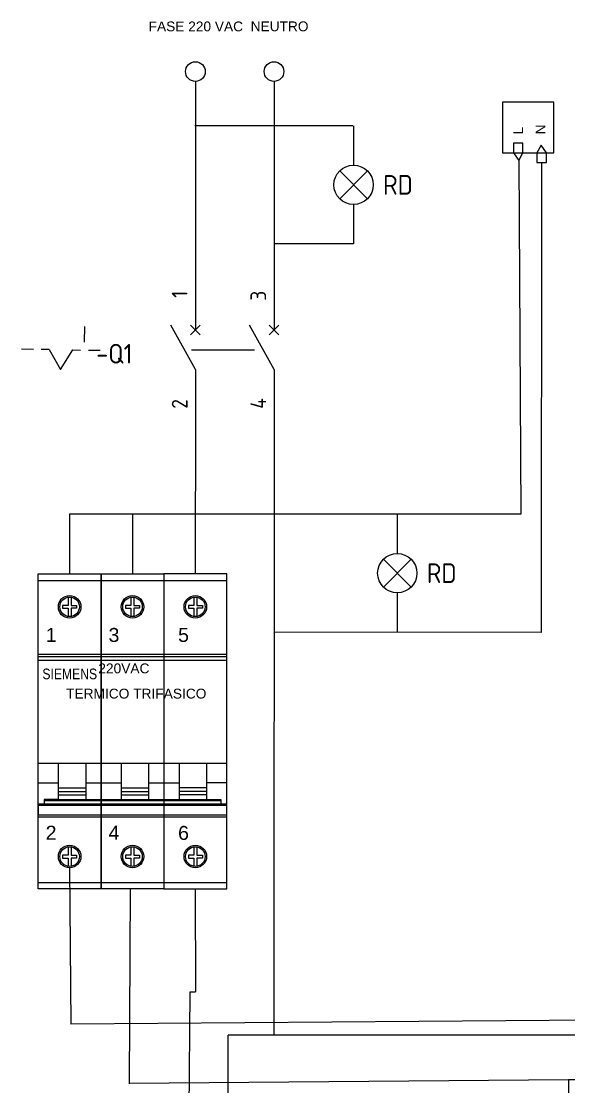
# Model space of a CAD drawing. Header units: inches. Extents: x 106 to 3517, y 102 to 1557.
# Drawn here: x 1345.4 to 1484.6, y 402.5 to 673.4 of the extents above; entities that cross this region are included whole.
import ezdxf
from ezdxf.enums import TextEntityAlignment as Align

# ---------------------------------------------------------------- set-up
doc = ezdxf.new("R2010")
doc.units = ezdxf.units.IN
doc.header["$MEASUREMENT"] = 0
for name, color, linetype in [('025', 244, 'Continuous'), ('035', 5, 'Continuous'), ('LINK', 9, 'Continuous'), ('MISC', 7, 'Continuous'), ('SYMS', 7, 'Continuous'), ('TAGS', 150, 'Continuous'), ('TERMS', 123, 'Continuous'), ('WIRES', 250, 'Continuous'), ('YEL_14_THHN', 2, 'Continuous')]:
    doc.layers.add(name, color=color, linetype=linetype)
doc.styles.get("Standard").update_dxf_attribs({"font": 'arial.ttf'})
doc.styles.add('WD_IEC', font='ISOCP2.shx', dxfattribs={"width": 0.9, "height": 4})

# ---------------------------------------------------------------- blocks, each defined once
blk = doc.blocks.new('llave trifasica')
for p, q in [((-54, -90.1), (-54, 0)), ((-54, 0), (-36, 0)), ((-36, 0), (-36, -90.1)), ((-41.79, -9.03), (-41.77, -9.03)), ((-23.79, -9.03), (-23.77, -9.03)), ((-12.21, -9.03), (-12.23, -9.03)), ((-41.79, -9.81), (-41.77, -9.81)), ((-23.79, -9.81), (-23.77, -9.81)), ((-12.21, -9.81), (-12.23, -9.81)), ((-40.39, -54.17), (-40.39, -64.58)), ((-30.25, -54.17), (-30.25, -64.58)), ((-22.39, -54.17), (-22.39, -64.58)), ((-13.61, -54.17), (-13.61, -64.58)), ((-54, -59.75), (-48.25, -59.75)), ((0, -59.75), (-5.75, -59.75)), ((-48.25, -61.18), (-40.39, -61.18)), ((-48.25, -62.23), (-40.39, -62.23)), ((-48.25, -63.18), (-40.39, -63.18)), ((-30.25, -61.18), (-22.39, -61.18)), ((-30.25, -62.23), (-22.39, -62.23)), ((-30.25, -63.18), (-22.39, -63.18)), ((-5.75, -61.18), (-13.61, -61.18)), ((-5.75, -62.23), (-13.61, -62.23)), ((-5.75, -63.18), (-13.61, -63.18)), ((-41.79, -80.53), (-41.77, -80.53)), ((-41.79, -81.31), (-41.77, -81.31)), ((-23.79, -80.53), (-23.77, -80.53)), ((-23.79, -81.31), (-23.77, -81.31)), ((-12.21, -80.53), (-12.23, -80.53)), ((-12.21, -81.31), (-12.23, -81.31)), ((-36, -90.1), (-54, -90.1))]:
    blk.add_line(p, q)
for points in [[(-36, 0), (-18, 0), (-18, -90.1), (-36, -90.1)], [(-18, -90.1), (0, -90.1), (0, 0), (-18, 0)]]:
    blk.add_lwpolyline(points, close=True)
for points in [[(-54, -1.86), (-36, -1.86), (-18, -1.86), (0, -1.86)], [(-45.43, -6.63), (-45.43, -9.03), (-47.02, -9.03), (-47.02, -9.81), (-45.43, -9.81), (-45.43, -12.16)], [(-44.59, -6.63), (-44.59, -9.03), (-43, -9.03), (-43, -9.81), (-44.59, -9.81), (-44.59, -12.17)], [(-27.43, -6.63), (-27.43, -9.03), (-29.02, -9.03), (-29.02, -9.81), (-27.43, -9.81), (-27.43, -12.16)], [(-26.59, -6.63), (-26.59, -9.03), (-25, -9.03), (-25, -9.81), (-26.59, -9.81), (-26.59, -12.17)], [(-9.41, -6.63), (-9.41, -9.03), (-11, -9.03), (-11, -9.81), (-9.41, -9.81), (-9.41, -12.17)], [(-8.57, -6.63), (-8.57, -9.03), (-6.98, -9.03), (-6.98, -9.81), (-8.57, -9.81), (-8.57, -12.16)], [(-54, -22.94), (-36, -22.94), (-18, -22.94), (0, -22.94)], [(-54, -23.61), (-36, -23.61), (-18, -23.61), (0, -23.61)], [(-54, -24.65), (-36, -24.65), (-18, -24.65), (0, -24.65)], [(-54, -54.17), (-36, -54.17), (-18, -54.17), (0, -54.17)], [(-48.25, -54.17), (-48.25, -64.58), (-36, -64.58), (-30.25, -64.58), (-18, -64.58), (-5.75, -64.58), (-5.75, -54.17)], [(-40.39, -59.75), (-36, -59.75), (-30.25, -59.75)], [(-22.39, -59.75), (-18, -59.75), (-13.61, -59.75)], [(-36, -68.97), (-36, -65.85), (-52.31, -65.85), (-54, -65.85), (-54, -68.97), (-36, -68.97), (-18, -68.97), (0, -68.97), (0, -65.85), (-1.69, -65.85), (-18, -65.85), (-34.31, -65.85), (-36, -65.85)], [(-54, -66.22), (-52.31, -66.22), (-36, -66.22), (-34.31, -66.22), (-18, -66.22), (-1.69, -66.22), (0, -66.22)], [(-48.25, -64.58), (-52.31, -64.58), (-52.31, -65.85)], [(-52.31, -64.74), (-48.25, -64.74), (-36, -64.74), (-30.25, -64.74), (-18, -64.74), (-5.75, -64.74), (-1.69, -64.74)], [(-52.31, -64.85), (-48.25, -64.85), (-36, -64.85), (-30.25, -64.85), (-18, -64.85), (-5.75, -64.85), (-1.69, -64.85)], [(-5.75, -64.58), (-1.69, -64.58), (-1.69, -65.85)], [(-54, -69.48), (-36, -69.48), (-18, -69.48), (0, -69.48)], [(-45.43, -78.13), (-45.43, -80.53), (-47.02, -80.53), (-47.02, -81.31), (-45.43, -81.31), (-45.43, -83.66)], [(-44.59, -78.12), (-44.59, -80.53), (-43, -80.53), (-43, -81.31), (-44.59, -81.31), (-44.59, -83.66)], [(-27.43, -78.13), (-27.43, -80.53), (-29.02, -80.53), (-29.02, -81.31), (-27.43, -81.31), (-27.43, -83.66)], [(-26.59, -78.12), (-26.59, -80.53), (-25, -80.53), (-25, -81.31), (-26.59, -81.31), (-26.59, -83.66)], [(-9.41, -78.12), (-9.41, -80.53), (-11, -80.53), (-11, -81.31), (-9.41, -81.31), (-9.41, -83.66)], [(-8.57, -78.13), (-8.57, -80.53), (-6.98, -80.53), (-6.98, -81.31), (-8.57, -81.31), (-8.57, -83.66)], [(0, -88.43), (-18, -88.43), (-36, -88.43), (-54, -88.43)]]:
    blk.add_lwpolyline(points)
for centre, radius in [((-45, -9.4), 3.23), ((-45, -9.4), 2.8), ((-27, -9.4), 3.23), ((-27, -9.4), 2.8), ((-9, -9.4), 3.23), ((-9, -9.4), 2.8), ((-45, -80.89), 3.23), ((-45, -80.89), 2.8), ((-27, -80.89), 3.23), ((-27, -80.89), 2.8), ((-9, -80.89), 3.23), ((-9, -80.89), 2.8)]:
    blk.add_circle(centre, radius)
at = {"attachment_point": 1}
for s, width, gutter_width, insert, char_height in [('{\\fSwis721 BlkOul BT|b0|i0|c0|p82;1}', 16.0405, 20, (-51.86, -15.46), 4), ('{\\fSwis721 BlkOul BT|b0|i0|c0|p82;3}', 16.0405, 20, (-33.86, -15.46), 4), ('{\\fSwis721 BlkOul BT|b0|i0|c0|p82;5}', 16.0405, 20, (-13.94, -15.46), 4), ('{\\fSwis721 BdCnOul BT|b0|i0|c0|p82;SIEMENS}', 28.4632, 15.21, (-52.81, -27.09), 3.0427), ('{\\fSwis721 BlkOul BT|b0|i0|c0|p82;2}', 16.0405, 20, (-51.86, -72.06), 4), ('{\\fSwis721 BlkOul BT|b0|i0|c0|p82;4}', 16.0405, 20, (-33.86, -72.06), 4), ('{\\fSwis721 BlkOul BT|b0|i0|c0|p82;6}', 16.0405, 20, (-13.94, -72.12), 4)]:
    blk.add_mtext_dynamic_manual_height_columns(s, width=width, gutter_width=gutter_width, heights=[0], dxfattribs=dict(at, insert=insert, char_height=char_height))
blk = doc.blocks.new('VCB1')
for p, q in [((0, 7.5), (0, 2.5)), ((0, -2.5), (-3.12, 3.12)), ((0.62, 1.88), (-0.62, 3.12)), ((-0.62, 1.88), (0.62, 3.12)), ((0, -2.5), (0, -7.5))]:
    blk.add_line(p, q)
at = {"style": 'WD_IEC'}
for tag, p in [('INST', (-8, 5.25)), ('LOC', (-8, 1.75)), ('TAG1', (-8, -1.75)), ('RATING1', (-8, -6.35)), ('DESC1', (-8, -14.35)), ('DESC2', (-8, -17.85)), ('DESC3', (-8, -21.35))]:
    blk.add_attdef(tag, text='', height=2.5, dxfattribs=at).set_placement(p, align=Align.RIGHT)
blk.add_attdef('TERM01', text='', height=2, rotation=90, dxfattribs=at).set_placement((-1, 7.5), align=Align.RIGHT)
at = {"style": 'WD_IEC', "flags": 1}
for tag, p, height in [('X2TERM01', (0, 7.5), 0.32), ('MFG', (2.75, 6.5), 1.5), ('CAT', (2.75, 4), 1.5), ('X4LINK', (-2, 0), 0.32), ('X1LINK', (-0.5, 0), 0.32), ('X8TERM02', (0, -7.5), 0.32), ('ASSYCODE', (1, -9), 1), ('FAMILY', (1, -10.5), 1), ('CATDESC', (1, -12), 1), ('CONTACT', (1, -13.5), 1), ('COMMON', (2.25, -14.75), 1)]:
    blk.add_attdef(tag, p, '', height=height, dxfattribs=at)
at = {"style": 'WD_IEC'}
blk.add_attdef('TERM02', (-1, -7.5), '', height=2, rotation=90, dxfattribs=at)
at = {"lineweight": 15, "style": 'WD_IEC'}
blk.add_attdef('XREF', text='', height=2.5, dxfattribs=at).set_placement((-8, -10.35), align=Align.RIGHT)
blk = doc.blocks.new('VCB2')
for p, q in [((0, 7.5), (0, 2.5)), ((0, -2.5), (-3.12, 3.12)), ((0.62, 1.88), (-0.62, 3.12)), ((-0.62, 1.88), (0.62, 3.12)), ((0, -2.5), (0, -7.5))]:
    blk.add_line(p, q)
at = {"style": 'WD_IEC'}
blk.add_attdef('TERM01', text='', height=2, rotation=90, dxfattribs=at).set_placement((-1, 7.5), align=Align.RIGHT)
at = {"style": 'WD_IEC', "flags": 1}
for tag, p, height in [('X2TERM01', (0, 7.5), 0.32), ('X4LINK', (-2.5, 0), 0.32), ('X1LINK', (-0.5, 0), 0.32), ('X8TERM02', (0, -7.5), 0.32), ('FAMILY', (1, -10.5), 1), ('CONTACT', (1, -13.5), 1)]:
    blk.add_attdef(tag, p, '', height=height, dxfattribs=at)
at = {"style": 'WD_IEC'}
for tag, p in [('INST', (-8, 2.65)), ('LOC', (-8, -0.35)), ('TAG2', (-8, -3.35)), ('DESC1', (-8, -13.35)), ('DESC2', (-8, -16.35)), ('DESC3', (-8, -19.35))]:
    blk.add_attdef(tag, text='', height=2.5, dxfattribs=at).set_placement(p, align=Align.RIGHT)
blk.add_attdef('TERM02', (-1, -7.5), '', height=2, rotation=90, dxfattribs=at)
at = {"style": 'WD_IEC', "flags": 1}
blk.add_attdef('RATING1', text='', height=2.5, dxfattribs=at).set_placement((-8, -6.35), align=Align.RIGHT)
at = {"lineweight": 15, "style": 'WD_IEC'}
blk.add_attdef('XREF', text='', height=2.5, dxfattribs=at).set_placement((-8, -10.35), align=Align.RIGHT)
blk = doc.blocks.new('VT0_02')
blk.add_circle((0, 0), 1.25)
at = {"style": 'WD_IEC', "flags": 1}
for tag, p in [('X2TERM01', (0, 1.25)), ('X4TERM01', (-1.25, 0)), ('X1TERM01', (1.25, 0)), ('X8TERM01', (0, -1.25))]:
    blk.add_attdef(tag, p, '', height=0.32, dxfattribs=at)
blk = doc.blocks.new('VLT1R')
for p, q in [((0, 7.5), (0, 2.5)), ((-1.77, -1.77), (1.77, 1.77)), ((1.77, -1.77), (-1.77, 1.77)), ((0, -2.5), (0, -7.5))]:
    blk.add_line(p, q)
blk.add_circle((0, 0), 2.5)
at = {"style": 'WD_IEC'}
for tag, p in [('INST', (-5.5, 10.25)), ('LOC', (-5.5, 6.75)), ('TAG1', (-5.5, 3.25)), ('DESC1', (-5.5, -6.35)), ('DESC2', (-5.5, -9.85)), ('DESC3', (-5.5, -13.35))]:
    blk.add_attdef(tag, text='', height=2.5, dxfattribs=at).set_placement(p, align=Align.RIGHT)
blk.add_attdef('TERM01', text='', height=2, rotation=90, dxfattribs=at).set_placement((-1, 7.5), align=Align.RIGHT)
at = {"style": 'WD_IEC', "flags": 1}
for tag, p, height in [('X2TERM01', (0, 7.5), 0.32), ('X4LINK', (-3, 0), 0.32), ('X1LINK', (3, 0), 0.32), ('ASSYCODE', (1, -4), 1), ('FAMILY', (1, -5.5), 1), ('CATDESC', (1, -7), 1), ('X8TERM02', (0, -7.5), 0.32)]:
    blk.add_attdef(tag, p, '', height=height, dxfattribs=at)
at = {"style": 'WD_IEC', "flags": 9}
for tag, p in [('MFG', (-6, -0.25)), ('CAT', (-6, -2.75))]:
    blk.add_attdef(tag, text='', height=1.5, dxfattribs=at).set_placement(p, align=Align.RIGHT)
at = {"style": 'WD_IEC'}
blk.add_attdef('TERM02', (-1, -7.5), '', height=2, rotation=90, dxfattribs=at)
at = {"lineweight": 13, "style": 'WD_IEC'}
blk.add_attdef('COLOR', text='', height=2.5, dxfattribs=at).set_placement((3.75, 0), align=Align.MIDDLE_LEFT)
at = {"lineweight": 15, "style": 'WD_IEC'}
for tag, p in [('XREF', (-5.5, -18)), ('WDTAGALT', (-5.5, -22))]:
    blk.add_attdef(tag, text='', height=2.5, dxfattribs=at).set_placement(p, align=Align.RIGHT)
blk = doc.blocks.new('Q021209')
for p, q in [((3, 1), (3, 3)), ((-3.5, 0), (-5, 0)), ((-1.5, 0), (-2.5, 0)), ((-1.5, 0), (0, -2.5)), ((0, -2.5), (1.5, 0)), ((1.5, 0), (2.5, 0)), ((3.5, 0), (5, 0))]:
    blk.add_line(p, q)

msp = doc.modelspace()

# ---------------------------------------------------------------- linework, layer by layer
at = {"layer": '025', "color": 244}
for p, q in [((1357.68, 458.16), (1358, 418.41)), ((1373.06, 452.86), (1372.84, 403.3)), ((1389.65, 452.86), (1389.68, 426.65)), ((1388.27, 426.58), (1388.03, 394.82)), ((1536.07, 419.8), (1358, 418.41)), ((1484.61, 404.26), (1372.84, 403.38)), ((1484.61, 404.26), (1484, 324.26)), ((1566.17, 404.9), (1484.61, 404.26))]:
    msp.add_line(p, q, dxfattribs=at)
at = {"layer": '035'}
msp.add_line((1398.03, 394.82), (1398.03, 415.67), dxfattribs=at)
at = {"layer": 'LINK'}
msp.add_lwpolyline([(1388.67, 589.87), (1404.67, 589.87)], dxfattribs=at)
at = {"layer": 'SYMS'}
for p, q in [((1480.82, 652.82), (1467.82, 652.82)), ((1467.82, 652.82), (1467.82, 639.93)), ((1480.82, 639.93), (1480.82, 652.82)), ((1470.55, 642.39), (1470.55, 639.95)), ((1472.99, 642.39), (1470.55, 642.39)), ((1472.99, 639.95), (1472.99, 642.39)), ((1477.59, 641.88), (1476.52, 639.93)), ((1478.96, 639.93), (1477.59, 641.88)), ((1467.82, 639.93), (1480.82, 639.93)), ((1470.55, 639.95), (1471.92, 638)), ((1470.55, 639.95), (1472.99, 639.95)), ((1471.92, 638), (1472.99, 639.95)), ((1476.52, 639.93), (1476.52, 637.5)), ((1476.52, 639.93), (1478.96, 639.93)), ((1478.96, 637.5), (1478.96, 639.93)), ((1476.52, 637.5), (1478.96, 637.5))]:
    msp.add_line(p, q, dxfattribs=at)
at = {"layer": 'SYMS', "color": 244}
msp.add_line((1389.71, 426.58), (1388.27, 426.58), dxfattribs=at)
at = {"layer": 'YEL_14_THHN', "color": 242}
for p, q in [((1389.67, 658.09), (1389.67, 604.87)), ((1429.73, 646.8), (1389.49, 646.8)), ((1471.92, 638), (1472.41, 548.07)), ((1389.67, 574.87), (1389.65, 532.88)), ((1357.69, 548.09), (1357.68, 532.88)), ((1409.64, 548.04), (1357.69, 548.09)), ((1373.69, 548.08), (1373.69, 532.88)), ((1472.41, 548.07), (1409.64, 548.09))]:
    msp.add_line(p, q, dxfattribs=at)
at = {"layer": 'YEL_14_THHN', "color": 5}
for p, q in [((1409.67, 658.09), (1409.67, 604.87)), ((1477.74, 637.5), (1477.58, 518.03)), ((1429.91, 616.79), (1409.67, 616.79)), ((1409.67, 574.87), (1409.64, 415.9)), ((1477.58, 518.03), (1409.65, 518.09)), ((1509, 415.67), (1398.03, 415.67))]:
    msp.add_line(p, q, dxfattribs=at)

# ---------------------------------------------------------------- block references
at = {"xscale": 0.8880935179553249, "yscale": 0.8880935179553249, "zscale": 0.8880935179553249}
msp.add_blockref('llave trifasica', (1397.65, 532.88), dxfattribs=at)
at = {"layer": 'SYMS', "xscale": 2, "yscale": 2, "zscale": 2}
for p in [(1389.67, 660.59), (1409.67, 660.59)]:
    msp.add_blockref('VT0_02', p, dxfattribs=at)
at = {"layer": 'SYMS'}
ref = msp.add_blockref('VLT1R', (1429.91, 631.79), dxfattribs=dict(at, xscale=2, yscale=2, zscale=2))
ref.add_attrib('COLOR', 'RD', dxfattribs={"layer": 'MISC', "lineweight": 13, "height": 5, "style": 'WD_IEC'}).set_placement((1437.41, 631.79), align=Align.MIDDLE_LEFT)
ref = msp.add_blockref('VCB1', (1389.67, 589.87), dxfattribs=dict(at, xscale=2, yscale=2, zscale=2))
ref.add_attrib('TERM02', '2', (1387.67, 574.87), dxfattribs={"layer": 'TERMS', "height": 4, "rotation": 90, "style": 'WD_IEC'})
ref.add_attrib('TERM01', '1', dxfattribs={"layer": 'TERMS', "height": 4, "rotation": 90, "style": 'WD_IEC'}).set_placement((1387.67, 604.87), align=Align.RIGHT)
ref.add_attrib('TAG1', '-Q1', dxfattribs={"layer": 'TAGS', "height": 5, "style": 'WD_IEC'}).set_placement((1373.67, 586.37), align=Align.RIGHT)
ref = msp.add_blockref('VCB2', (1409.67, 589.87), dxfattribs=dict(at, xscale=2, yscale=2, zscale=2))
ref.add_attrib('TERM02', '4', (1407.67, 574.87), dxfattribs={"layer": 'TERMS', "height": 4, "rotation": 90, "style": 'WD_IEC'})
ref.add_attrib('TERM01', '3', dxfattribs={"layer": 'TERMS', "height": 4, "rotation": 90, "style": 'WD_IEC'}).set_placement((1407.67, 604.87), align=Align.RIGHT)
at = {"layer": 'SYMS', "xscale": 2, "yscale": 2, "zscale": 2, "rotation": 359.2004074063722}
msp.add_blockref('Q021209', (1355.46, 589.87), dxfattribs=at)
at = {"layer": 'SYMS'}
ref = msp.add_blockref('VLT1R', (1441.03, 533.08), dxfattribs=dict(at, xscale=2, yscale=2, zscale=2))
ref.add_attrib('COLOR', 'RD', dxfattribs={"layer": 'MISC', "lineweight": 13, "height": 5, "style": 'WD_IEC'}).set_placement((1448.53, 533.08), align=Align.MIDDLE_LEFT)

# ---------------------------------------------------------------- texts
at = {"layer": '025', "char_height": 2.5, "attachment_point": 1}
for s, width, heights, insert in [('220VAC', 13.9267, [0], (1364.98, 510.13)), ('TERMICO TRIFASICO', 37.4047, [4.92], (1356.78, 503.71))]:
    msp.add_mtext_dynamic_manual_height_columns(s, width=width, gutter_width=12.5, heights=heights, dxfattribs=dict(at, insert=insert))
at = {"layer": 'WIRES', "attachment_point": 1}
for s, insert, char_height in [('FASE 220 VAC', (1377.78, 673.31), 2.4934), ('NEUTRO', (1403.74, 673.33), 2.493)]:
    msp.add_mtext_dynamic_manual_height_columns(s, width=39.004, gutter_width=7.79, heights=[12.34], dxfattribs=dict(at, insert=insert, char_height=char_height))
at = {"layer": 'WIRES', "char_height": 2.49, "attachment_point": 1, "rotation": 90}
for s, insert in [('L', (1470.55, 644.62)), ('N', (1476.2, 644.62))]:
    msp.add_mtext_dynamic_manual_height_columns(s, width=4.2706, gutter_width=7.79, heights=[4.66], dxfattribs=dict(at, insert=insert))

doc.saveas('drawing.dxf')
